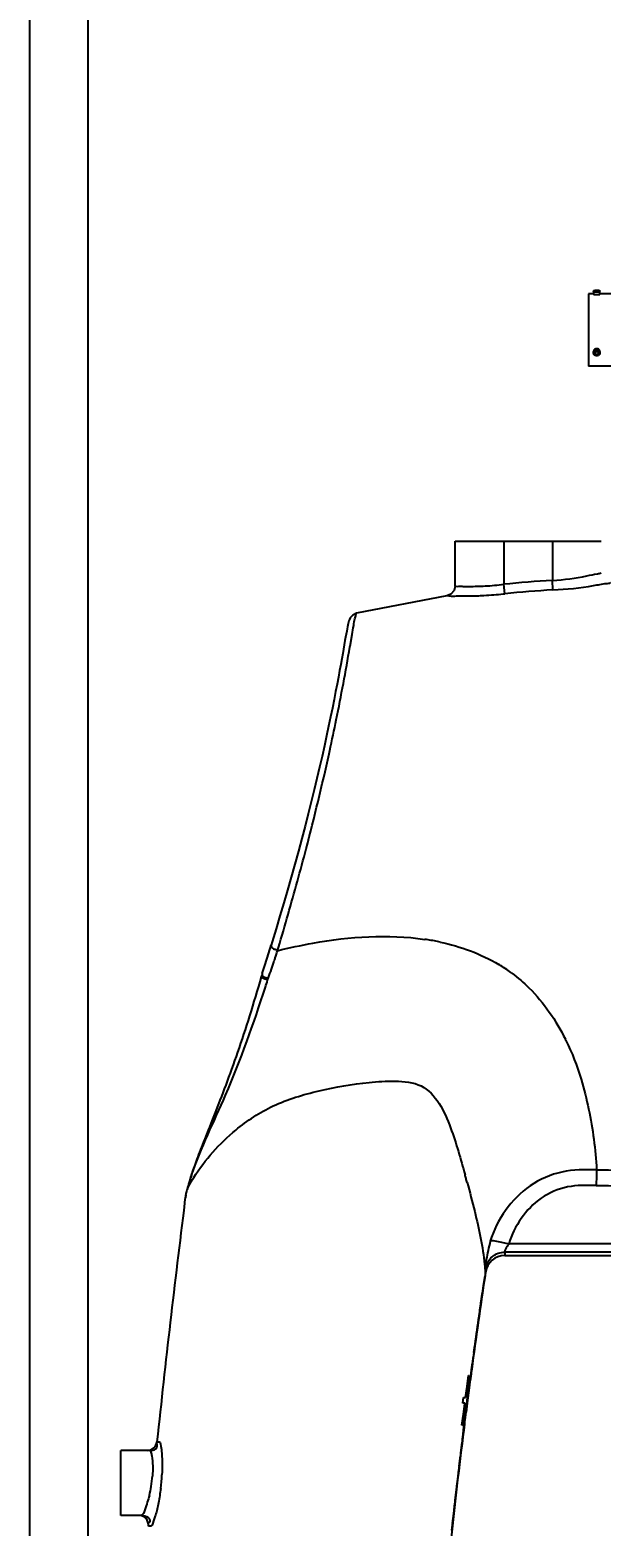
# Model space of a CAD drawing. Header units: millimetres. Extents: x 7426 to 8740, y 124 to 421.
# Drawn here: x 7929.74 to 7938.54, y 287.04 to 310.08 of the extents above; entities that cross this region are included whole.
import ezdxf

# ---------------------------------------------------------------- set-up
doc = ezdxf.new("R2010")
doc.units = ezdxf.units.MM
for name, color, linetype in [('外形图', 7, 'Continuous'), ('多重引线', 7, 'Continuous'), ('尺寸标注', 7, 'Continuous')]:
    doc.layers.add(name, color=color, linetype=linetype)
doc.styles.add('微软雅黑', font='msyh.ttc')
doc.dimstyles.new('尺寸标注_1_20比例', dxfattribs={"dimtxt": 2.1, "dimasz": 1.7, "dimexe": 0.5, "dimexo": 0.4, "dimgap": 0.5, "dimtad": 1, "dimdec": 1, "dimlfac": 20, "dimdsep": 46, "dimtxsty": '微软雅黑', "dimcen": 0.09, "dimadec": 0, "dimazin": 0, "dimtp": 0.01, "dimtm": 0.01, "dimtfac": 1, "dimtdec": 1, "dimtofl": 0, "dimtmove": 0, "dimatfit": 3, "dimfxl": 1, "dimtolj": 1, "dimarcsym": 0})

# ---------------------------------------------------------------- blocks, each defined once
blk = doc.blocks.new('*D1015')
at = {"layer": 'Defpoints', "color": 0}
for p in [(7955.019, 314.092), (7955.019, 297.936), (7930.643, 285.627)]:
    blk.add_point(p, dxfattribs=at)
at = {"layer": '尺寸标注', "color": 0, "linetype": 'Continuous', "lineweight": -2}
for p, q in [((7930.643, 286.027), (7930.643, 314.592)), ((7955.019, 298.336), (7955.019, 314.592)), ((7932.343, 314.092), (7953.319, 314.092))]:
    blk.add_line(p, q, dxfattribs=at)
at = {"layer": '尺寸标注', "color": 0}
for points in [[(7932.343, 314.375), (7932.343, 313.809), (7930.643, 314.092)], [(7953.319, 313.809), (7953.319, 314.375), (7955.019, 314.092)]]:
    blk.add_solid(points, dxfattribs=at)
at = {"layer": '尺寸标注', "color": 0, "insert": (7942.831, 315.678), "char_height": 2.1, "attachment_point": 5, "style": '微软雅黑'}
blk.add_mtext('\\A1;\\A1;487.5', dxfattribs=at)
blk = doc.blocks.new('*D1252')
at = {"layer": 'Defpoints', "color": 0}
for p in [(7955.019, 321.213), (7955.019, 294.482), (7929.743, 267.456)]:
    blk.add_point(p, dxfattribs=at)
at = {"layer": '多重引线', "color": 0, "lineweight": -2}
for p, q in [((7929.743, 267.856), (7929.743, 321.713)), ((7955.019, 294.882), (7955.019, 321.713)), ((7931.443, 321.213), (7953.319, 321.213))]:
    blk.add_line(p, q, dxfattribs=at)
at = {"layer": '多重引线', "color": 0}
for points in [[(7931.443, 321.496), (7931.443, 320.929), (7929.743, 321.213)], [(7953.319, 320.929), (7953.319, 321.496), (7955.019, 321.213)]]:
    blk.add_solid(points, dxfattribs=at)
at = {"layer": '多重引线', "color": 0, "insert": (7942.381, 322.799), "char_height": 2.1, "attachment_point": 5, "style": '微软雅黑'}
blk.add_mtext('\\A1;505.5', dxfattribs=at)

msp = doc.modelspace()

# ---------------------------------------------------------------- linework, layer by layer
at = {"layer": '外形图', "color": 0, "linetype": 'Continuous'}
for p, q in [((7938.3498, 306.0125), (7938.3498, 304.9012)), ((7938.4273, 306.0125), (7938.3498, 306.0125)), ((7938.4273, 306.0522), (7938.4273, 306.0092)), ((7938.4397, 306.066), (7938.4438, 306.0669)), ((7938.4438, 306.0669), (7938.4497, 306.0676)), ((7938.5051, 306.0675), (7938.51, 306.0668)), ((7938.51, 306.0668), (7938.514, 306.066)), ((7938.5263, 306.0092), (7938.5263, 306.0522)), ((7938.8248, 306.0125), (7938.5263, 306.0125)), ((7938.4273, 305.1032), (7938.4273, 305.1287)), ((7938.5136, 305.0954), (7938.5136, 305.0957)), ((7938.5263, 305.1287), (7938.5263, 305.1032)), ((7938.7121, 304.9012), (7938.3498, 304.9012)), ((7936.2935, 301.5156), (7936.2935, 302.2067)), ((7936.2937, 302.2067), (7938.5433, 302.2067)), ((7937.0435, 302.2067), (7937.0435, 301.5421)), ((7937.7935, 302.2067), (7937.7935, 301.6027)), ((7937.8022, 301.4556), (7937.7935, 301.6027)), ((7936.1662, 301.3673), (7934.7754, 301.0966)), ((7937.0585, 301.3957), (7937.0435, 301.5421)), ((7934.6763, 300.5905), (7934.7072, 300.7684)), ((7934.6738, 300.5758), (7934.6748, 300.5815)), ((7934.6748, 300.5815), (7934.6763, 300.5905)), ((7934.3527, 298.9323), (7934.3637, 298.9823)), ((7933.4762, 296.0396), (7933.4592, 295.984)), ((7933.4444, 295.935), (7933.4603, 295.9868)), ((7933.5575, 295.9002), (7933.573, 295.9522)), ((7933.3081, 295.5002), (7933.2859, 295.4235)), ((7933.3145, 295.5227), (7933.3081, 295.5002)), ((7933.411, 295.4631), (7933.4191, 295.486)), ((7932.1462, 292.1356), (7932.1404, 292.1028)), ((7932.1698, 292.2415), (7932.1667, 292.2239)), ((7932.1273, 292.0128), (7932.1282, 292.0199)), ((7932.1404, 292.1028), (7932.1395, 292.097)), ((7937.0611, 291.2608), (7937.0603, 291.2064)), ((7937.0603, 291.2064), (7939.9436, 291.2064)), ((7940.1936, 291.2608), (7937.0611, 291.2608)), ((7938.8436, 291.3859), (7937.123, 291.3859)), ((7936.7089, 290.5837), (7936.7333, 290.7483)), ((7936.7254, 290.6956), (7936.7418, 290.8055)), ((7936.7333, 290.7483), (7936.7553, 290.8963)), ((7936.7499, 290.8597), (7936.7553, 290.8963)), ((7936.6771, 290.3649), (7936.7012, 290.5311)), ((7936.6929, 290.4742), (7936.7173, 290.6407)), ((7936.6536, 290.2014), (7936.6695, 290.3126)), ((7936.6692, 290.3104), (7936.6853, 290.4218)), ((7936.6076, 289.8758), (7936.6307, 290.0406)), ((7936.6227, 289.9842), (7936.6461, 290.1492)), ((7936.6381, 290.0927), (7936.6617, 290.2581)), ((7936.585, 289.7138), (7936.6003, 289.824)), ((7936.5925, 289.7677), (7936.6154, 289.9322)), ((7936.5556, 289.4984), (7936.5776, 289.6598)), ((7936.5705, 289.6082), (7936.5854, 289.716)), ((7936.478, 289.1904), (7936.5008, 289.3606)), ((7936.5008, 289.3606), (7936.5067, 289.3606)), ((7936.5182, 289.221), (7936.5362, 289.3559)), ((7936.5363, 289.3559), (7936.5298, 289.3074)), ((7936.5362, 289.3559), (7936.548, 289.4431)), ((7936.5394, 289.3793), (7936.5363, 289.3559)), ((7936.5412, 289.3925), (7936.5394, 289.3793)), ((7936.5481, 289.4431), (7936.5412, 289.3925)), ((7936.548, 289.4431), (7936.5497, 289.4564)), ((7936.5498, 289.4564), (7936.5481, 289.4431)), ((7936.5483, 289.4447), (7936.5632, 289.5544)), ((7936.5497, 289.4564), (7936.5498, 289.4564)), ((7936.4554, 289.0202), (7936.478, 289.1904)), ((7936.5058, 289.1266), (7936.4912, 289.0163)), ((7936.4937, 289.036), (7936.5057, 289.1266)), ((7936.5057, 289.1266), (7936.5182, 289.221)), ((7936.5167, 289.2091), (7936.5058, 289.1266)), ((7936.5184, 289.2223), (7936.5167, 289.2091)), ((7936.528, 289.2942), (7936.5184, 289.2223)), ((7936.5298, 289.3074), (7936.528, 289.2942)), ((7936.4134, 288.9351), (7936.4247, 289.0202)), ((7936.4442, 288.9351), (7936.4134, 288.9351)), ((7936.422, 288.7649), (7936.4426, 288.9229)), ((7936.4247, 289.0202), (7936.4554, 289.0202)), ((7936.4426, 288.9229), (7936.4442, 288.9351)), ((7936.4676, 288.9351), (7936.46, 288.9351)), ((7936.4626, 288.7968), (7936.474, 288.8845)), ((7936.4804, 288.9334), (7936.4627, 288.7968)), ((7936.4731, 288.9776), (7936.4676, 288.9351)), ((7936.4711, 289.0202), (7936.4787, 289.0202)), ((7936.4787, 289.0202), (7936.4731, 288.9776)), ((7936.474, 288.8845), (7936.4803, 288.9334)), ((7936.4803, 288.9334), (7936.4911, 289.0163)), ((7936.4912, 289.0163), (7936.4804, 288.9334)), ((7936.4911, 289.0163), (7936.4937, 289.036)), ((7936.4002, 288.5946), (7936.422, 288.7649)), ((7936.4398, 288.6478), (7936.4449, 288.6904)), ((7936.4492, 288.7117), (7936.4415, 288.6478)), ((7936.4449, 288.6904), (7936.4516, 288.7436)), ((7936.4599, 288.7968), (7936.4492, 288.7117)), ((7936.4516, 288.7436), (7936.4567, 288.7845)), ((7936.4567, 288.7845), (7936.4583, 288.7968)), ((7936.4583, 288.7968), (7936.4599, 288.7968)), ((7936.3971, 288.2761), (7936.417, 288.4362)), ((7936.4062, 288.5946), (7936.4002, 288.5946)), ((7936.4101, 288.3813), (7936.4233, 288.4867)), ((7936.417, 288.4362), (7936.4206, 288.4652)), ((7936.4185, 288.4563), (7936.4196, 288.469)), ((7936.4189, 288.4563), (7936.4185, 288.4563)), ((7936.4204, 288.467), (7936.4189, 288.4563)), ((7936.4196, 288.469), (7936.4204, 288.4776)), ((7936.4204, 288.4776), (7936.4227, 288.4989)), ((7936.4219, 288.4776), (7936.4204, 288.467)), ((7936.4274, 288.5202), (7936.4219, 288.4776)), ((7936.4227, 288.4989), (7936.4249, 288.5202)), ((7936.4249, 288.5202), (7936.4298, 288.5627)), ((7936.4328, 288.5627), (7936.4274, 288.5202)), ((7936.4298, 288.5627), (7936.431, 288.5729)), ((7936.431, 288.5729), (7936.4331, 288.5909)), ((7936.4382, 288.6053), (7936.4328, 288.5627)), ((7936.4331, 288.5909), (7936.4347, 288.6053)), ((7936.4367, 288.6053), (7936.4345, 288.584)), ((7936.4345, 288.584), (7936.4348, 288.584)), ((7936.4347, 288.6053), (7936.4398, 288.6478)), ((7936.4415, 288.6478), (7936.4367, 288.6053)), ((7931.1433, 287.2063), (7931.1433, 288.2063)), ((7931.5882, 288.2063), (7931.1433, 288.2063)), ((7931.7014, 288.3405), (7931.7368, 288.3409)), ((7936.3714, 288.0663), (7936.3909, 288.2258)), ((7936.3842, 288.1711), (7936.4039, 288.3309)), ((7936.3462, 287.8572), (7936.3653, 288.0162)), ((7936.3588, 287.9617), (7936.378, 288.1209)), ((7936.3216, 287.649), (7936.3403, 287.8073)), ((7936.3339, 287.753), (7936.3528, 287.9117)), ((7936.2975, 287.4416), (7936.3158, 287.5993)), ((7936.3095, 287.5452), (7936.328, 287.7032)), ((7936.2682, 287.1834), (7936.2801, 287.2887)), ((7936.2798, 287.2865), (7936.2919, 287.3921)), ((7936.2857, 287.3381), (7936.3038, 287.4956)), ((7931.4575, 287.2063), (7931.1433, 287.2063)), ((7931.6061, 287.0419), (7931.5683, 287.0415)), ((7936.2452, 286.9777), (7936.2626, 287.1341)), ((7936.2566, 287.0804), (7936.2742, 287.2371))]:
    msp.add_line(p, q, dxfattribs=at)
for points in [[(7936.2935, 301.5156), (7936.278, 301.4491), (7936.2272, 301.3911), (7936.1662, 301.3673)], [(7934.7732, 301.096), (7934.7173, 301.0687), (7934.6797, 301.0267), (7934.6659, 300.9991), (7934.6588, 300.9792), (7934.6534, 300.9602), (7934.6482, 300.9393), (7934.6428, 300.9153), (7934.637, 300.8877), (7934.6306, 300.8557), (7934.6236, 300.819), (7934.6158, 300.7771)], [(7934.6158, 300.7771), (7934.6072, 300.7296), (7934.5976, 300.6762), (7934.562, 300.4765)], [(7934.562, 300.4765), (7934.5477, 300.3962), (7934.5319, 300.3089), (7934.5146, 300.2145), (7934.4958, 300.1131), (7934.4754, 300.0047), (7934.4533, 299.8893), (7934.4294, 299.767), (7934.4036, 299.6377), (7934.3759, 299.5017), (7934.3461, 299.359), (7934.3143, 299.2099), (7934.2804, 299.0545), (7934.2443, 298.8931)], [(7934.2443, 298.8931), (7934.2061, 298.7261), (7934.1657, 298.5537), (7934.1231, 298.3763), (7934.0784, 298.1944), (7934.0316, 298.0084), (7933.9828, 297.8189), (7933.9321, 297.6262), (7933.8796, 297.431), (7933.8254, 297.2338), (7933.7698, 297.0351)], [(7933.7698, 297.0351), (7933.7128, 296.8354), (7933.6547, 296.6354), (7933.5957, 296.4356), (7933.5361, 296.2368), (7933.4762, 296.0396)], [(7933.2859, 295.4235), (7933.2635, 295.3472), (7933.241, 295.2713)], [(7933.405, 295.4449), (7933.4069, 295.451), (7933.409, 295.457), (7933.411, 295.4631)], [(7933.241, 295.2713), (7933.2184, 295.196), (7933.1956, 295.1212), (7933.1728, 295.047), (7933.1499, 294.9733), (7933.127, 294.9003), (7933.104, 294.8279), (7933.081, 294.7561), (7933.0579, 294.6849), (7933.0349, 294.6145), (7933.0118, 294.5447), (7932.9888, 294.4757), (7932.9658, 294.4074), (7932.9428, 294.34), (7932.9199, 294.2734), (7932.8969, 294.2077), (7932.8739, 294.1428), (7932.851, 294.0788), (7932.8281, 294.0158), (7932.8053, 293.9536), (7932.7826, 293.8924), (7932.76, 293.8321), (7932.7376, 293.7728), (7932.7154, 293.7144), (7932.6934, 293.657), (7932.6717, 293.6006), (7932.6502, 293.5451), (7932.6289, 293.4906), (7932.608, 293.4371), (7932.5874, 293.3846), (7932.5671, 293.3331), (7932.5472, 293.2826)], [(7932.5472, 293.2826), (7932.5084, 293.1847), (7932.4896, 293.1374), (7932.4534, 293.0459)], [(7932.4534, 293.0459), (7932.436, 293.0018), (7932.4192, 292.9589), (7932.4028, 292.9171), (7932.3871, 292.8766), (7932.3719, 292.8373), (7932.3573, 292.7992), (7932.3433, 292.7625), (7932.3299, 292.727), (7932.3171, 292.6928), (7932.3049, 292.6598), (7932.2933, 292.6282), (7932.2823, 292.5977), (7932.2719, 292.5684), (7932.2619, 292.5403), (7932.2526, 292.5133), (7932.2437, 292.4874), (7932.2354, 292.4626), (7932.2275, 292.4387)], [(7932.2275, 292.4387), (7932.2201, 292.4159), (7932.2132, 292.394), (7932.2067, 292.373), (7932.2006, 292.3531), (7932.195, 292.3342), (7932.1899, 292.3162), (7932.1851, 292.2992), (7932.1807, 292.2829), (7932.1769, 292.2684), (7932.1735, 292.2556), (7932.1699, 292.2416)]]:
    msp.add_lwpolyline(points, dxfattribs=at)
for centre, radius, start, end in [((7938.449, 306.0892), 0.084, 260.49194, 261.42023), ((7938.451, 306.102), 0.097, 261.40604, 261.74306), ((7938.4519, 306.1083), 0.1033, 261.74167, 261.94662), ((7938.4765, 306.4324), 0.4285, 267.81889, 270.04193), ((7938.4769, 306.4449), 0.441, 269.98931, 272.141), ((7938.5017, 306.1084), 0.1034, 278.05005, 278.2514), ((7938.5026, 306.1022), 0.0971, 278.25002, 278.58451), ((7938.5044, 306.09), 0.0848, 278.57276, 279.42689), ((7938.4595, 305.1032), 0.0323, 179.44365, 180), ((7938.4696, 305.1224), 0.0443, 129.93633, 136.50713), ((7938.4639, 305.0957), 0.024, 179.46112, 180.00855), ((7938.4674, 305.1033), 0.0204, 191.33625, 201.93082), ((7938.4863, 305.1033), 0.0204, 338.6924, 348.71263), ((7938.4844, 305.1228), 0.0438, 43.43991, 50.14762), ((7938.4941, 305.1032), 0.0323, 359.44365, 360), ((7938.8112, 284.3153), 17.3172, 93.36888, 95.85867), ((7936.4128, 307.6128), 6.2504, 272.76149, 272.98832), ((7936.407, 307.7247), 6.3624, 272.98857, 274.37251), ((7936.3988, 307.8281), 6.4662, 274.375, 275.65301), ((7936.3985, 307.8339), 6.472, 275.65004, 275.85317), ((7938.8112, 284.2997), 17.1856, 93.36606, 95.85358), ((7882.4607, 311.1539), 53.3251, 343.43663, 344.57341), ((7935.2647, 292.2484), 3.8686, 78.68028, 81.62554), ((7935.306, 292.4622), 3.6508, 78.02519, 78.65707), ((7903.7773, 305.0584), 31.0382, 342.39609, 342.90586), ((7929.0607, 297.2416), 4.6927, 341.99289, 343.39037), ((7906.4581, 304.2167), 28.2285, 342.11839, 342.25201), ((7906.7332, 304.1287), 27.9396, 342.25202, 342.38025), ((7927.2766, 297.8177), 6.5674, 341.57778, 342.02466), ((7935.7071, 293.5864), 2.4514, 58.35663, 59.08683), ((7935.6978, 293.5716), 2.4689, 55.67949, 58.35456), ((7935.6894, 293.5592), 2.4838, 53.38616, 55.68073), ((7911.9193, 302.2129), 22.5265, 342.23132, 342.5156), ((7934.7049, 292.9036), 3.6719, 26.10147, 26.39661), ((7935.238, 291.3943), 3.1822, 160.80955, 162.8083), ((7913.5264, 286.0595), 23.7949, 15.438, 15.5776), ((7913.91, 286.1654), 23.3969, 15.28697, 15.43808), ((7938.8121, 308.659), 16.1353, 268.80151, 270.11172), ((7934.2458, 291.7015), 2.1436, 162.81352, 166.00389), ((7932.6461, 292.036), 0.5149, 157.26129, 158.7141), ((7938.8148, 308.5555), 16.2732, 268.78193, 270.10118), ((8116.9837, 268.711), 186.3192, 172.815554, 173.952416), ((7937.0603, 290.9064), 0.3, 90, 171.22749), ((8037.156, 275.8341), 101.5242, 171.468108, 172.288824), ((7950.0771, 288.9058), 13.4696, 171.26158, 171.50223), ((8037.0947, 275.7712), 101.5019, 172.305959, 172.49983), ((8037.0553, 275.7764), 101.4621, 172.548294, 172.742134), ((8037.1907, 275.8294), 101.5592, 172.857962, 174.138765), ((7931.5522, 288.3563), 0.15, 270.00001, 353.95274), ((7929.856, 287.9323), 1.7792, 350.94626, 356.11701), ((7928.6919, 287.9952), 3.0895, 353.05786, 356.91533), ((7929.8482, 287.933), 1.787, 346.4248, 350.96385), ((7931.4191, 287.0563), 0.15, 354.35383, 89.99999)]:
    msp.add_arc(centre, radius, start, end, dxfattribs=at)
for points, knots in [([(7938.4273, 306.0522), (7938.4273, 306.0532), (7938.4275, 306.0552), (7938.4285, 306.0581), (7938.4301, 306.0605), (7938.4326, 306.063), (7938.4358, 306.0649), (7938.4385, 306.0657), (7938.4397, 306.066)], [0, 0, 0, 0, 0.1516473, 0.300914, 0.4473465, 0.5846595, 0.815953, 1, 1, 1, 1]), ([(7938.4273, 306.0522), (7938.4273, 306.0518), (7938.428, 306.0512), (7938.4291, 306.0507), (7938.4305, 306.0502), (7938.4322, 306.0498), (7938.4352, 306.0492), (7938.4397, 306.0486), (7938.446, 306.0479), (7938.456, 306.0472), (7938.4699, 306.0468), (7938.4867, 306.0468), (7938.5003, 306.0474), (7938.51, 306.0482), (7938.5159, 306.0488), (7938.5205, 306.0496), (7938.5232, 306.0502), (7938.5242, 306.0506)], [0, 0, 0, 0, 0.0125371, 0.023528, 0.038068, 0.0561629, 0.0777277, 0.1307378, 0.1955889, 0.2703404, 0.4400281, 0.6188489, 0.7846331, 0.8561121, 0.916952, 0.9653431, 1, 1, 1, 1]), ([(7938.4273, 306.0092), (7938.4273, 306.0089), (7938.4277, 306.0085), (7938.4285, 306.0081), (7938.4298, 306.0075), (7938.432, 306.0069), (7938.434, 306.0065), (7938.4352, 306.0063)], [0, 0, 0, 0, 0.1058921, 0.1907846, 0.3009413, 0.5994326, 1, 1, 1, 1]), ([(7938.4374, 306.006), (7938.4408, 306.0055), (7938.4484, 306.0048), (7938.456, 306.0044), (7938.4602, 306.0042)], [0, 0, 0, 0, 0.4479837, 1, 1, 1, 1]), ([(7938.44, 306.0648), (7938.44, 306.065), (7938.4402, 306.0653), (7938.4408, 306.0657), (7938.4417, 306.066), (7938.4436, 306.0665), (7938.4467, 306.0671), (7938.4512, 306.0677), (7938.4567, 306.0682), (7938.4654, 306.0686), (7938.4769, 306.0689), (7938.4884, 306.0686), (7938.4971, 306.0681), (7938.5026, 306.0677), (7938.5071, 306.0671), (7938.5101, 306.0665), (7938.512, 306.066), (7938.5129, 306.0656), (7938.5136, 306.0651), (7938.5136, 306.0648)], [0, 0, 0, 0, 0.0059583, 0.01494, 0.0278444, 0.0450095, 0.0918183, 0.1538152, 0.2287436, 0.3139192, 0.5018457, 0.6894972, 0.7743395, 0.84882, 0.910274, 0.9564698, 0.9733147, 0.9859024, 1, 1, 1, 1]), ([(7938.5136, 306.0648), (7938.5136, 306.0646), (7938.5134, 306.0643), (7938.5128, 306.0639), (7938.5119, 306.0636), (7938.51, 306.063), (7938.5069, 306.0625), (7938.5024, 306.0619), (7938.4968, 306.0614), (7938.4882, 306.0609), (7938.4767, 306.0607), (7938.4652, 306.0609), (7938.4565, 306.0614), (7938.451, 306.0619), (7938.4465, 306.0625), (7938.4435, 306.063), (7938.4416, 306.0636), (7938.4407, 306.064), (7938.44, 306.0644), (7938.44, 306.0648)], [0, 0, 0, 0, 0.0059583, 0.01494, 0.0278444, 0.0450095, 0.0918183, 0.1538152, 0.2287436, 0.3139192, 0.5018457, 0.6894972, 0.7743395, 0.84882, 0.910274, 0.9564698, 0.9733147, 0.9859024, 1, 1, 1, 1]), ([(7938.5066, 306.0648), (7938.5066, 306.0651), (7938.5061, 306.0654), (7938.5053, 306.0658), (7938.5038, 306.0662), (7938.5013, 306.0667), (7938.4976, 306.0671), (7938.4932, 306.0675), (7938.4861, 306.0679), (7938.4768, 306.0681), (7938.4675, 306.0679), (7938.4604, 306.0675), (7938.456, 306.0671), (7938.4523, 306.0667), (7938.4498, 306.0662), (7938.4483, 306.0658), (7938.4475, 306.0654), (7938.447, 306.0651), (7938.447, 306.0648)], [0, 0, 0, 0, 0.0140286, 0.0267934, 0.0437836, 0.0901439, 0.1518272, 0.2266201, 0.3117712, 0.4999836, 0.6881976, 0.773354, 0.8481541, 0.9098456, 0.9562128, 0.9732049, 0.9859708, 1, 1, 1, 1]), ([(7938.447, 306.0648), (7938.447, 306.0645), (7938.4475, 306.0641), (7938.4483, 306.0638), (7938.4498, 306.0634), (7938.4523, 306.0629), (7938.456, 306.0625), (7938.4604, 306.0621), (7938.4675, 306.0617), (7938.4768, 306.0615), (7938.4861, 306.0617), (7938.4932, 306.0621), (7938.4976, 306.0625), (7938.5013, 306.0629), (7938.5038, 306.0634), (7938.5053, 306.0638), (7938.5061, 306.0641), (7938.5066, 306.0645), (7938.5066, 306.0648)], [0, 0, 0, 0, 0.0140292, 0.0267945, 0.0437848, 0.0901473, 0.151837, 0.2266371, 0.3117938, 0.5, 0.6882062, 0.7733629, 0.848163, 0.9098527, 0.9562152, 0.9732055, 0.9859708, 1, 1, 1, 1]), ([(7938.4497, 306.0676), (7938.454, 306.0681), (7938.4633, 306.0687), (7938.4776, 306.0689), (7938.4918, 306.0686), (7938.5009, 306.068), (7938.5051, 306.0675)], [0, 0, 0, 0, 0.2341623, 0.5041115, 0.7717168, 1, 1, 1, 1]), ([(7938.4934, 306.0042), (7938.4976, 306.0043), (7938.5052, 306.0048), (7938.5128, 306.0055), (7938.5162, 306.006)], [0, 0, 0, 0, 0.5520311, 1, 1, 1, 1]), ([(7938.514, 306.066), (7938.516, 306.0655), (7938.5194, 306.0642), (7938.5233, 306.061), (7938.5249, 306.0584), (7938.5254, 306.057)], [0, 0, 0, 0, 0.4160527, 0.6925814, 1, 1, 1, 1]), ([(7938.5183, 306.0063), (7938.5195, 306.0065), (7938.5215, 306.0069), (7938.5238, 306.0075), (7938.5251, 306.008), (7938.5259, 306.0085), (7938.5263, 306.0089), (7938.5263, 306.0092)], [0, 0, 0, 0, 0.4007918, 0.6994574, 0.8096358, 0.8944816, 1, 1, 1, 1]), ([(7938.5242, 306.0506), (7938.5245, 306.0507), (7938.5251, 306.0509), (7938.5258, 306.0514), (7938.5263, 306.0518), (7938.5263, 306.0521)], [0, 0, 0, 0, 0.364098, 0.6464306, 1, 1, 1, 1]), ([(7938.4374, 305.1529), (7938.4343, 305.1496), (7938.4291, 305.142), (7938.4273, 305.133), (7938.4273, 305.1287)], [0, 0, 0, 0, 0.5121743, 1, 1, 1, 1]), ([(7938.4348, 305.1243), (7938.4324, 305.1213), (7938.4287, 305.1147), (7938.4273, 305.1071), (7938.4273, 305.1035)], [0, 0, 0, 0, 0.5093117, 1, 1, 1, 1]), ([(7938.5263, 305.1028), (7938.5263, 305.0999), (7938.5256, 305.0942), (7938.5225, 305.086), (7938.5177, 305.0786), (7938.5092, 305.0701), (7938.4953, 305.0627), (7938.4766, 305.0597), (7938.4579, 305.0628), (7938.4441, 305.0703), (7938.4357, 305.0789), (7938.4309, 305.0864), (7938.4279, 305.0945), (7938.4273, 305.1003), (7938.4273, 305.1032)], [0, 0, 0, 0, 0.0595783, 0.1195536, 0.180336, 0.2422149, 0.3692703, 0.5001583, 0.6309948, 0.757932, 0.8197519, 0.8804853, 0.9404331, 1, 1, 1, 1]), ([(7938.5263, 305.1032), (7938.5263, 305.1075), (7938.5245, 305.1164), (7938.5167, 305.128), (7938.5049, 305.1369), (7938.4904, 305.1423), (7938.4746, 305.1438), (7938.459, 305.1412), (7938.4451, 305.1348), (7938.4377, 305.1281), (7938.4348, 305.1243)], [0, 0, 0, 0, 0.1100073, 0.2254134, 0.3489946, 0.4800118, 0.6150682, 0.7494651, 0.8787088, 1, 1, 1, 1]), ([(7938.44, 305.0959), (7938.44, 305.0978), (7938.4405, 305.1017), (7938.4434, 305.1094), (7938.4507, 305.1177), (7938.4629, 305.124), (7938.4769, 305.1261), (7938.491, 305.1239), (7938.5031, 305.1175), (7938.5103, 305.1092), (7938.5131, 305.1015), (7938.5136, 305.0976), (7938.5136, 305.0957)], [0, 0, 0, 0, 0.0559656, 0.113101, 0.2332346, 0.3634298, 0.5002593, 0.63702, 0.7670399, 0.8869828, 0.9440574, 1, 1, 1, 1]), ([(7938.5136, 305.0954), (7938.5136, 305.0935), (7938.5131, 305.0896), (7938.5101, 305.0819), (7938.5029, 305.0736), (7938.4907, 305.0673), (7938.4767, 305.0652), (7938.4626, 305.0674), (7938.4505, 305.0738), (7938.4433, 305.0821), (7938.4405, 305.0898), (7938.44, 305.0937), (7938.44, 305.0956)], [0, 0, 0, 0, 0.0559656, 0.113101, 0.2332346, 0.3634298, 0.5002593, 0.63702, 0.7670399, 0.8869828, 0.9440574, 1, 1, 1, 1]), ([(7938.4479, 305.1611), (7938.4473, 305.1608), (7938.4449, 305.1593), (7938.4427, 305.1577), (7938.4411, 305.1564)], [0, 0, 0, 0, 0.2535375, 1, 1, 1, 1]), ([(7938.5066, 305.0957), (7938.5066, 305.0972), (7938.5062, 305.1004), (7938.5039, 305.1066), (7938.4981, 305.1134), (7938.4882, 305.1186), (7938.4768, 305.1203), (7938.4654, 305.1186), (7938.4555, 305.1134), (7938.4497, 305.1066), (7938.4473, 305.1004), (7938.447, 305.0972), (7938.447, 305.0957)], [0, 0, 0, 0, 0.0559443, 0.1130938, 0.2330688, 0.3631752, 0.4999814, 0.6367963, 0.7669107, 0.8868973, 0.9440542, 1, 1, 1, 1]), ([(7938.447, 305.0957), (7938.447, 305.0941), (7938.4473, 305.0909), (7938.4497, 305.0847), (7938.4555, 305.0779), (7938.4654, 305.0727), (7938.4768, 305.071), (7938.4882, 305.0727), (7938.4981, 305.0779), (7938.5039, 305.0847), (7938.5062, 305.0909), (7938.5066, 305.0941), (7938.5066, 305.0957)], [0, 0, 0, 0, 0.055945, 0.1130966, 0.2330722, 0.3631846, 0.5, 0.6368154, 0.7669278, 0.8869034, 0.944055, 1, 1, 1, 1]), ([(7938.5057, 305.1611), (7938.4971, 305.1661), (7938.4768, 305.1711), (7938.4565, 305.1661), (7938.4479, 305.1611)], [0, 0, 0, 0, 0.4999998, 1, 1, 1, 1]), ([(7938.5053, 305.0959), (7938.5043, 305.0934), (7938.5013, 305.0887), (7938.4946, 305.0833), (7938.4862, 305.0799), (7938.4769, 305.0787), (7938.4677, 305.0798), (7938.4593, 305.0832), (7938.4525, 305.0885), (7938.4494, 305.0932), (7938.4484, 305.0957)], [0, 0, 0, 0, 0.1142105, 0.2362569, 0.3657396, 0.4996597, 0.6336463, 0.7633088, 0.8855912, 1, 1, 1, 1]), ([(7938.5124, 305.1564), (7938.5119, 305.1568), (7938.5098, 305.1586), (7938.5075, 305.1601), (7938.5057, 305.1611)], [0, 0, 0, 0, 0.2466599, 1, 1, 1, 1]), ([(7938.5263, 305.1287), (7938.5263, 305.133), (7938.5245, 305.142), (7938.5193, 305.1496), (7938.5162, 305.1529)], [0, 0, 0, 0, 0.4878418, 1, 1, 1, 1]), ([(7937.7935, 301.6027), (7937.9711, 301.6152), (7938.2072, 301.636), (7938.4482, 301.7042), (7938.5266, 301.7079), (7938.5435, 301.718)], [0, 0, 0, 0, 0.7034309, 0.92223, 1, 1, 1, 1]), ([(7937.8022, 301.4556), (7938.0119, 301.468), (7938.2901, 301.4883), (7938.5807, 301.5543), (7938.673, 301.5582), (7938.6945, 301.568)], [0, 0, 0, 0, 0.7004431, 0.921121, 1, 1, 1, 1]), ([(7936.1662, 301.3673), (7936.1742, 301.3775), (7936.2365, 301.3501), (7936.3345, 301.3711), (7936.5099, 301.3583), (7936.6403, 301.3661), (7936.714, 301.3697)], [0, 0, 0, 0, 0.07116, 0.2767194, 0.596121, 1, 1, 1, 1]), ([(7936.2935, 301.5156), (7936.2941, 301.5204), (7936.3234, 301.5071), (7936.3561, 301.5169), (7936.43, 301.5083), (7936.5628, 301.5103), (7936.7729, 301.5137), (7936.9486, 301.5304), (7937.0435, 301.5421)], [0, 0, 0, 0, 0.0193654, 0.0764833, 0.1691623, 0.2937035, 0.6180692, 1, 1, 1, 1]), ([(7934.7072, 300.7684), (7934.7154, 300.8155), (7934.7305, 300.895), (7934.7465, 301.0027), (7934.765, 301.0557), (7934.7676, 301.0947), (7934.7754, 301.0966)], [0, 0, 0, 0, 0.4271895, 0.7373988, 0.9282759, 1, 1, 1, 1]), ([(7934.3637, 298.9823), (7934.3983, 299.1406), (7934.5102, 299.67), (7934.6088, 300.2022), (7934.6738, 300.5758)], [0, 0, 0, 0, 0.2993043, 1, 1, 1, 1]), ([(7933.8645, 296.9692), (7933.9105, 297.1364), (7934.0858, 297.7876), (7934.245, 298.4431), (7934.3527, 298.9323)], [0, 0, 0, 0, 0.2571367, 1, 1, 1, 1]), ([(7933.5575, 295.9002), (7933.7384, 295.9454), (7934.4812, 296.1069), (7935.2594, 296.1596), (7935.8281, 296.0757)], [0, 0, 0, 0, 0.244856, 1, 1, 1, 1]), ([(7933.4591, 295.984), (7933.4519, 295.9633), (7933.4924, 295.9247), (7933.5277, 295.9205), (7933.5437, 295.9185)], [0, 0, 0, 0, 0.5767434, 1, 1, 1, 1]), ([(7932.2326, 292.4404), (7932.3794, 292.8636), (7932.8413, 293.797), (7933.1911, 294.7764), (7933.3711, 295.3384)], [0, 0, 0, 0, 0.4314937, 1, 1, 1, 1]), ([(7933.3144, 295.5228), (7933.3117, 295.5147), (7933.3163, 295.4892), (7933.3384, 295.4772), (7933.3516, 295.472)], [0, 0, 0, 0, 0.3747256, 1, 1, 1, 1]), ([(7933.3229, 295.5491), (7933.3187, 295.5411), (7933.3202, 295.5127), (7933.3438, 295.4983), (7933.3578, 295.4923)], [0, 0, 0, 0, 0.3743391, 1, 1, 1, 1]), ([(7933.3516, 295.472), (7933.3578, 295.4695), (7933.3719, 295.4652), (7933.3863, 295.4625), (7933.3943, 295.4614)], [0, 0, 0, 0, 0.4516187, 1, 1, 1, 1]), ([(7933.3578, 295.4923), (7933.3639, 295.4896), (7933.3779, 295.4849), (7933.3924, 295.4818), (7933.4003, 295.4805)], [0, 0, 0, 0, 0.4523556, 1, 1, 1, 1]), ([(7937.1708, 295.5529), (7937.2626, 295.4847), (7937.5968, 295.1987), (7937.8498, 294.8266), (7937.994, 294.5361)], [0, 0, 0, 0, 0.2606462, 1, 1, 1, 1]), ([(7932.2675, 292.4096), (7932.4423, 292.684), (7932.8187, 293.1029), (7933.4933, 293.5521), (7934.2067, 293.7584), (7934.8435, 293.8708), (7935.3665, 293.904), (7935.9313, 293.848), (7936.2513, 293.1669), (7936.3795, 292.6924), (7936.4472, 292.4495)], [0, 0, 0, 0, 0.1761415, 0.2994912, 0.433887, 0.5749021, 0.6475885, 0.7210079, 0.8634757, 1, 1, 1, 1]), ([(7938.2358, 293.9244), (7938.2821, 293.773), (7938.393, 293.3125), (7938.4588, 292.8417), (7938.4746, 292.5272)], [0, 0, 0, 0, 0.3346402, 1, 1, 1, 1]), ([(7932.1713, 292.235), (7932.1762, 292.2468), (7932.2041, 292.3072), (7932.2387, 292.3643), (7932.2675, 292.4096)], [0, 0, 0, 0, 0.1923031, 1, 1, 1, 1]), ([(7938.4746, 292.5274), (7938.2962, 292.531), (7937.9338, 292.5286), (7937.2707, 292.2376), (7936.9366, 291.7619), (7936.8369, 291.4261)], [0, 0, 0, 0, 0.2525078, 0.5043918, 1, 1, 1, 1]), ([(7938.4746, 292.5273), (7938.4742, 292.5157), (7938.4721, 292.4353), (7938.4703, 292.3548), (7938.4689, 292.286)], [0, 0, 0, 0, 0.1436874, 1, 1, 1, 1]), ([(7936.4791, 292.3341), (7936.5199, 292.1845), (7936.629, 291.7683), (7936.7204, 291.3455), (7936.7485, 291.0714)], [0, 0, 0, 0, 0.3600943, 1, 1, 1, 1]), ([(7938.4689, 292.286), (7938.3214, 292.289), (7938.0225, 292.2939), (7937.4734, 292.0571), (7937.2035, 291.662), (7937.123, 291.3859)], [0, 0, 0, 0, 0.2535049, 0.5057086, 1, 1, 1, 1]), ([(7932.1282, 292.0199), (7932.1299, 292.0324), (7932.1334, 292.0582), (7932.1373, 292.0839), (7932.1395, 292.097)], [0, 0, 0, 0, 0.4886262, 1, 1, 1, 1]), ([(7936.8369, 291.4261), (7936.8229, 291.379), (7936.7919, 291.2416), (7936.7627, 291.1015), (7936.7648, 291.0096)], [0, 0, 0, 0, 0.348748, 1, 1, 1, 1]), ([(7936.8369, 291.4261), (7936.8591, 291.4488), (7936.9759, 291.4136), (7937.0603, 291.4038), (7937.123, 291.3859)], [0, 0, 0, 0, 0.3276119, 1, 1, 1, 1]), ([(7936.7648, 291.0096), (7936.7755, 291.0775), (7936.8492, 291.2102), (7936.9919, 291.2608), (7937.0611, 291.2608)], [0, 0, 0, 0, 0.4984885, 1, 1, 1, 1]), ([(7937.123, 291.3859), (7937.1122, 291.3736), (7937.0874, 291.3349), (7937.0588, 291.2912), (7937.0611, 291.2608)], [0, 0, 0, 0, 0.3504949, 1, 1, 1, 1]), ([(7936.7648, 291.0096), (7936.7651, 290.9952), (7936.7612, 290.9775), (7936.7667, 290.956), (7936.7638, 290.9522)], [0, 0, 0, 0, 0.7507033, 1, 1, 1, 1]), ([(7936.757, 290.9435), (7936.7572, 290.9321), (7936.757, 290.9163), (7936.756, 290.9006), (7936.7553, 290.8963)], [0, 0, 0, 0, 0.7263267, 1, 1, 1, 1]), ([(7931.5882, 288.2063), (7931.6215, 288.2063), (7931.6947, 288.2081), (7931.7144, 288.2927), (7931.6991, 288.3171)], [0, 0, 0, 0, 0.5361439, 1, 1, 1, 1]), ([(7931.5882, 288.2063), (7931.5924, 288.2063), (7931.6019, 288.196), (7931.6055, 288.1852), (7931.6079, 288.1778)], [0, 0, 0, 0, 0.3447763, 1, 1, 1, 1]), ([(7931.7368, 288.3409), (7931.7508, 288.3409), (7931.7606, 288.2695), (7931.7767, 288.1844), (7931.7826, 288.0157), (7931.7805, 287.8962), (7931.7769, 287.829)], [0, 0, 0, 0, 0.0809797, 0.2913511, 0.6102511, 1, 1, 1, 1]), ([(7931.6079, 288.1778), (7931.6141, 288.1594), (7931.6377, 288.0386), (7931.638, 287.9147), (7931.6311, 287.8118)], [0, 0, 0, 0, 0.1588784, 1, 1, 1, 1]), ([(7931.5852, 287.5136), (7931.5669, 287.4378), (7931.5273, 287.3567), (7931.4913, 287.2063), (7931.4575, 287.2063)], [0, 0, 0, 0, 0.6970973, 1, 1, 1, 1]), ([(7931.7587, 287.6218), (7931.7496, 287.5466), (7931.7272, 287.4113), (7931.6872, 287.2226), (7931.646, 287.1226), (7931.624, 287.042), (7931.6061, 287.0419)], [0, 0, 0, 0, 0.3761099, 0.6933142, 0.9110492, 1, 1, 1, 1]), ([(7931.4575, 287.2063), (7931.4952, 287.2063), (7931.5514, 287.1943), (7931.6034, 287.1301), (7931.581, 287.0928), (7931.5677, 287.0787)], [0, 0, 0, 0, 0.5162972, 0.7344374, 1, 1, 1, 1])]:
    msp.add_open_spline(points, degree=3, knots=knots, dxfattribs=at)
for points in [[(7936.0635, 296.0335), (7936.3786, 295.9667), (7936.6901, 295.8551), (7936.9665, 295.6896)], [(7933.4191, 295.486), (7933.4491, 295.5712), (7933.4789, 295.6565), (7933.5075, 295.7422)], [(7938.0023, 294.5191), (7938.096, 294.3279), (7938.1735, 294.1281), (7938.2358, 293.9244)], [(7932.1395, 292.097), (7932.1466, 292.1393), (7932.1557, 292.1813), (7932.1664, 292.2229)], [(7936.7485, 291.0714), (7936.7529, 291.0289), (7936.7563, 290.9862), (7936.757, 290.9435)]]:
    msp.add_open_spline(points, degree=3, dxfattribs=at)

# ---------------------------------------------------------------- dimensions: what is measured, and where the dimension line sits
at = {"layer": '多重引线'}
dim = msp.add_linear_dim(base=(7955.019, 321.2126), p1=(7929.7433, 267.4557), p2=(7955.019, 294.4815), dimstyle='尺寸标注_1_20比例', dxfattribs=at)
dim.commit()
dim.dimension.update_dxf_attribs({"geometry": '*D1252', "text_midpoint": (7942.3812, 322.7986)})
at = {"layer": '尺寸标注', "color": 0, "linetype": 'Continuous'}
dim = msp.add_linear_dim(base=(7955.019, 314.0922), p1=(7930.6433, 285.6271), p2=(7955.019, 297.9355), text='\\A1;487.5', dimstyle='尺寸标注_1_20比例', override={"dimtxsty": '微软雅黑'}, dxfattribs=at)
dim.commit()
dim.dimension.update_dxf_attribs({"geometry": '*D1015', "text_midpoint": (7942.8312, 315.6781)})

doc.saveas('drawing.dxf')
